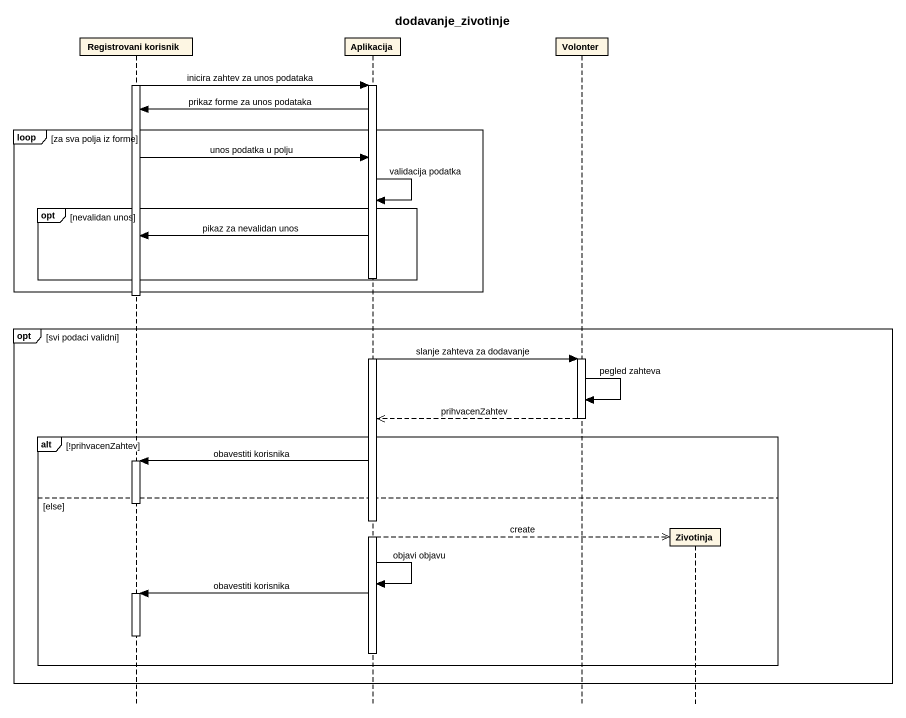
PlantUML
@startuml
title dodavanje_zivotinje
hide footbox
participant "Registrovani korisnik" as Registrovani_korisnik
participant Aplikacija
participant Volonter
participant Zivotinja

activate Registrovani_korisnik
Registrovani_korisnik -> Aplikacija : inicira zahtev za unos podataka
activate Aplikacija
Aplikacija -> Registrovani_korisnik : prikaz forme za unos podataka
loop za sva polja iz forme
  Registrovani_korisnik -> Aplikacija : unos podatka u polju
  Aplikacija -> Aplikacija : validacija podatka
  opt nevalidan unos
    Aplikacija -> Registrovani_korisnik : pikaz za nevalidan unos
  end
end
deactivate Registrovani_korisnik
opt svi podaci validni
  Aplikacija -> Volonter : slanje zahteva za dodavanje
  activate Volonter
  Volonter -> Volonter : pegled zahteva
  Volonter -->> Aplikacija : prihvacenZahtev
  deactivate Volonter
  alt !prihvacenZahtev
    Aplikacija -> Registrovani_korisnik : obavestiti korisnika
    activate Registrovani_korisnik
  else else
    deactivate Registrovani_korisnik
    Aplikacija -->> Zivotinja ** : create
    Aplikacija -> Aplikacija : objavi objavu
    Aplikacija -> Registrovani_korisnik : obavestiti korisnika
    activate Registrovani_korisnik
    deactivate Registrovani_korisnik
    deactivate Aplikacija
  end
end
@enduml
